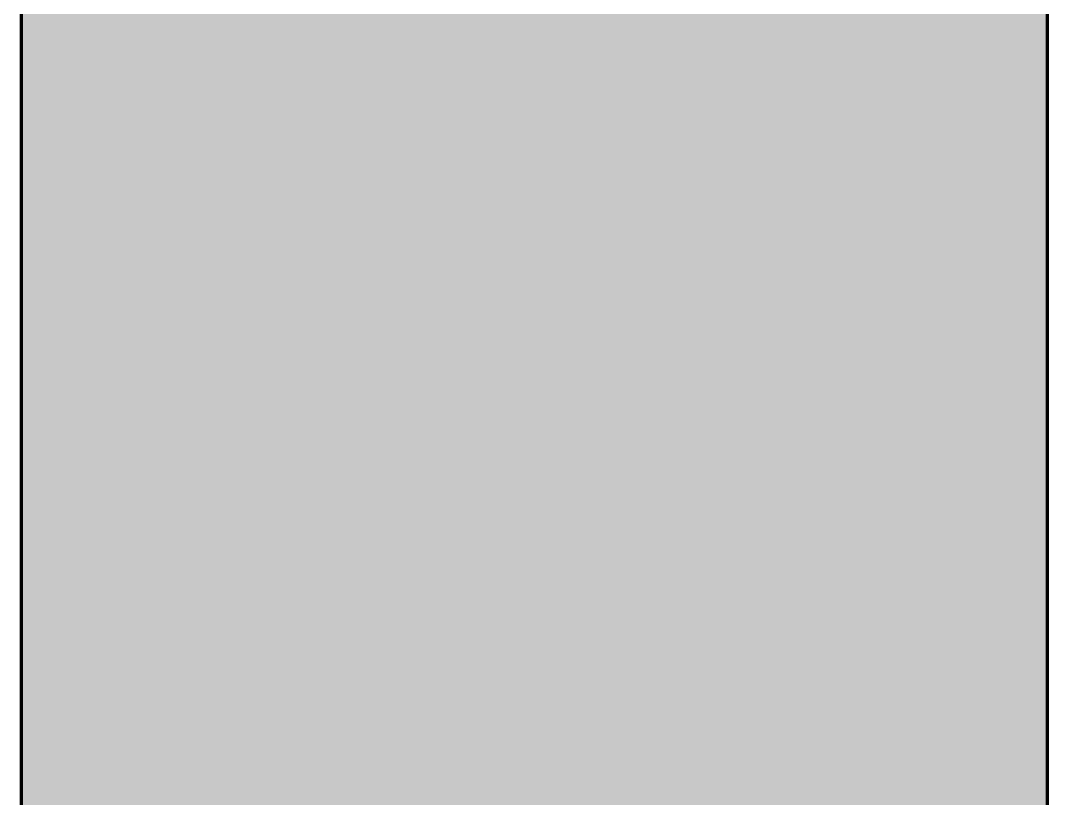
# Model space of a CAD drawing. Header units: millimetres. Extents: x 0 to 1554, y 0 to 420.
# Drawn here: x 1201.46 to 1240.5, y 138.8 to 168.35 of the extents above; entities that cross this region are included whole.
import ezdxf

# ---------------------------------------------------------------- set-up
doc = ezdxf.new("R2010")
doc.units = ezdxf.units.MM
doc.layers.add('01-VISIBLE', color=7, linetype='CONTINUOUS', lineweight=70)
doc.layers.add('13-GRAFICA', color=30, linetype='CONTINUOUS', lineweight=18)

msp = doc.modelspace()

# ---------------------------------------------------------------- hatches: boundary and pattern name
at = {"layer": '13-GRAFICA', "true_color": 0xb21820}
h = msp.add_hatch(color=7, dxfattribs=at)
h.dxf.hatch_style = 1
h.paths.add_polyline_path([(1201.457, 180.8), (1216.057, 180.8), (1216.057, 138.8), (1216.057, 132.8), (1216.057, 90.8), (1201.457, 90.8)])
h = msp.add_hatch(color=7, dxfattribs=at)
h.dxf.hatch_style = 1
h.paths.add_polyline_path([(1225.957, 180.8), (1225.957, 138.8), (1221.158, 138.8), (1221.158, 180.7), (1220.858, 180.7), (1220.858, 138.8), (1216.057, 138.8), (1216.057, 180.8)])
h = msp.add_hatch(color=7, dxfattribs=at)
h.dxf.hatch_style = 1
h.paths.add_polyline_path([(1240.457, 180.8), (1240.457, 90.8), (1225.957, 90.8), (1225.957, 132.8), (1225.957, 138.8), (1225.957, 180.8)])
h = msp.add_hatch(color=7, dxfattribs=at)
h.dxf.hatch_style = 1
h.paths.add_polyline_path([(1221.158, 180.7), (1221.158, 138.8), (1220.858, 138.8), (1220.858, 180.7)])
at = {"layer": '13-GRAFICA', "true_color": 0xffffff}
h = msp.add_hatch(color=7, dxfattribs=at)
h.dxf.hatch_style = 1
h.paths.add_polyline_path([(1216.057, 132.8), (1216.057, 138.8), (1225.957, 138.8), (1225.957, 132.8)])
at = {"layer": '13-GRAFICA', "true_color": 0xc81e2d}
h = msp.add_hatch(color=7, dxfattribs=at)
h.dxf.hatch_style = 1
h.paths.add_polyline_path([(1225.957, 137.9), (1216.057, 137.9), (1216.057, 138.8), (1225.957, 138.8)])

# ---------------------------------------------------------------- linework, layer by layer
at = {"layer": '01-VISIBLE'}
for p, q in [((1201.5, 90.79), (1201.5, 180.79)), ((1240.5, 90.79), (1240.5, 180.79))]:
    msp.add_line(p, q, dxfattribs=at)

doc.saveas('drawing.dxf')
